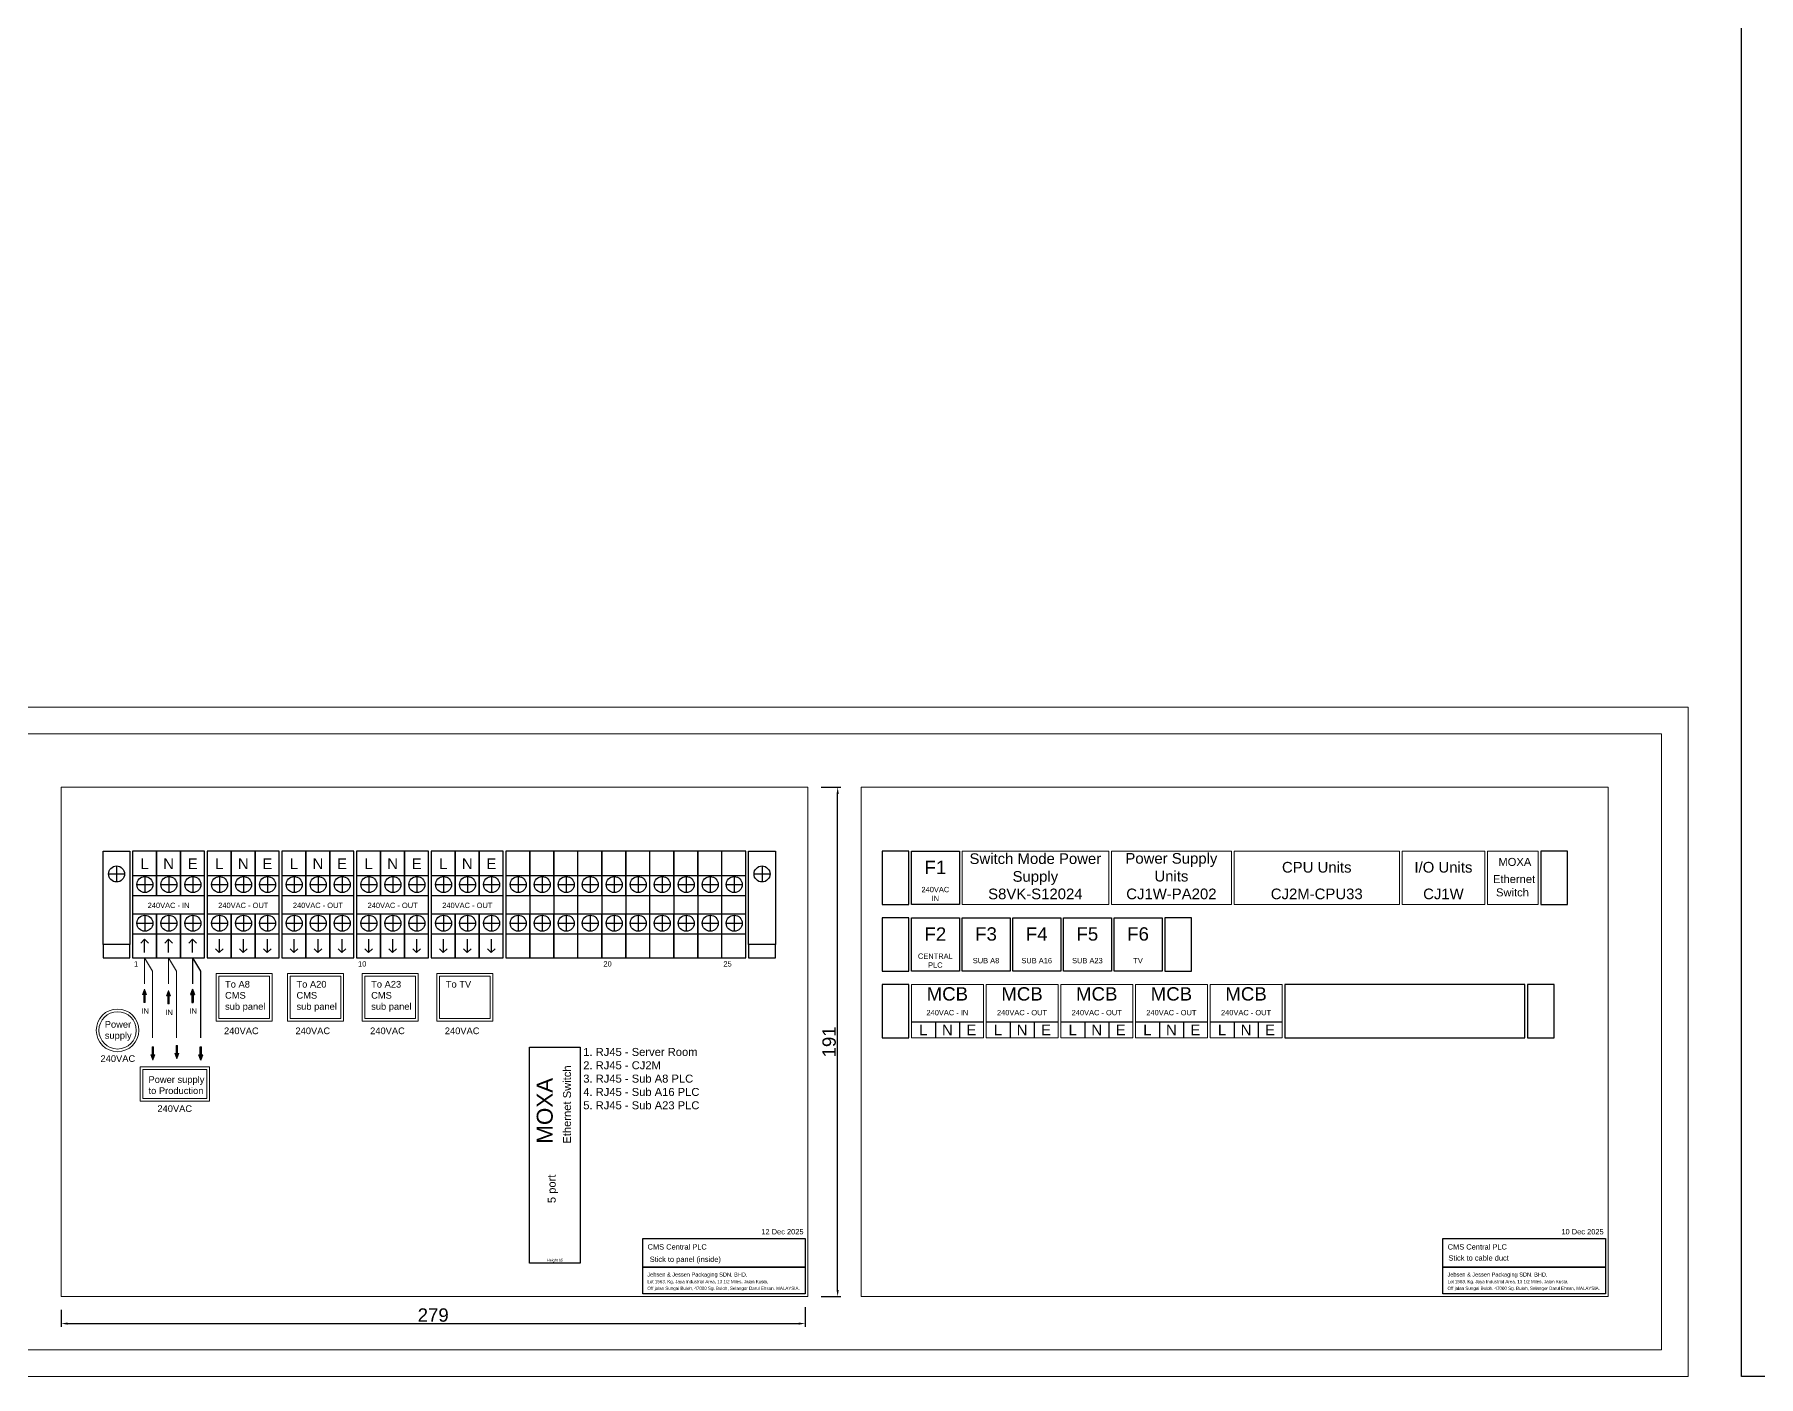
# Model space of a CAD drawing. Header units: millimetres. Extents: x -1052 to 3351, y 0 to 2015.
# Drawn here: x 1800 to 2446, y 0 to 503 of the extents above; entities that cross this region are included whole.
import ezdxf

# ---------------------------------------------------------------- set-up
doc = ezdxf.new("R2010")
doc.units = ezdxf.units.MM
doc.layers.add('ConnectionPoints', color=1, linetype='Continuous', lineweight=5)
doc.layers.add('Layer1', color=50, linetype='Continuous', lineweight=25)
for name, color, linetype in [('DESC', 150, 'Continuous'), ('DESCCHILD', 20, 'Continuous'), ('Layer4', 3, 'Continuous')]:
    doc.layers.add(name, color=color, linetype=linetype)
doc.styles.get("Standard").update_dxf_attribs({"font": 'arial.ttf'})
doc.dimstyles.new('ISO-25', dxfattribs={"dimtxt": 5, "dimasz": 2.5, "dimexe": 1.25, "dimexo": 5, "dimtad": 1, "dimtxsty": 'Standard', "dimcen": 2.5, "dimclrd": 5, "dimclre": 5, "dimclrt": 2, "dimadec": 0, "dimazin": 0, "dimtfac": 1, "dimtmove": 0, "dimatfit": 3, "dimfxl": 1, "dimlwe": -1, "dimarcsym": 0})

# ---------------------------------------------------------------- blocks, each defined once
blk = doc.blocks.new('*D822')
at = {"layer": 'Defpoints', "color": 0}
for p in [(1810.04, 30.04), (2089.04, 31.04), (2089.04, 19.9)]:
    blk.add_point(p, dxfattribs=at)
at = {"layer": 'Layer1', "color": 5, "linetype": 'Continuous'}
for p, q in [((2089.04, 26.04), (2089.04, 18.65)), ((1810.04, 25.04), (1810.04, 18.65))]:
    blk.add_line(p, q, dxfattribs=at)
at = {"layer": 'Layer1', "color": 5, "linetype": 'Continuous', "lineweight": -2}
blk.add_line((1812.54, 19.9), (2086.54, 19.9), dxfattribs=at)
at = {"layer": 'Layer1', "color": 5}
for points in [[(1812.54, 20.31), (1812.54, 19.48), (1810.04, 19.9)], [(2086.54, 19.48), (2086.54, 20.31), (2089.04, 19.9)]]:
    blk.add_solid(points, dxfattribs=at)
at = {"layer": 'Layer1', "color": 2, "insert": (1949.54, 23.07), "char_height": 5, "attachment_point": 5}
blk.add_mtext('279', dxfattribs=at)
blk = doc.blocks.new('*D823')
at = {"layer": 'Defpoints', "color": 0}
for p in [(2090.04, 221.04), (2101.19, 221.04), (2090.04, 30.04)]:
    blk.add_point(p, dxfattribs=at)
at = {"layer": 'Layer1', "color": 5, "linetype": 'Continuous'}
for p, q in [((2095.04, 221.04), (2102.44, 221.04)), ((2095.04, 30.04), (2102.44, 30.04))]:
    blk.add_line(p, q, dxfattribs=at)
at = {"layer": 'Layer1', "color": 5, "linetype": 'Continuous', "lineweight": -2}
blk.add_line((2101.19, 32.54), (2101.19, 218.54), dxfattribs=at)
at = {"layer": 'Layer1', "color": 5}
for points in [[(2101.61, 218.54), (2100.78, 218.54), (2101.19, 221.04)], [(2100.78, 32.54), (2101.61, 32.54), (2101.19, 30.04)]]:
    blk.add_solid(points, dxfattribs=at)
at = {"layer": 'Layer1', "color": 2, "insert": (2098.02, 125.54), "char_height": 5, "attachment_point": 5, "rotation": 90}
blk.add_mtext('191', dxfattribs=at)

msp = doc.modelspace()

# ---------------------------------------------------------------- hatches: boundary and pattern name
at = {"layer": 'ConnectionPoints'}
h = msp.add_hatch(color=256, dxfattribs=at)
h.dxf.hatch_style = 1
h.paths.add_polyline_path([(1841.5781, 140.2745), (1841.5781, 143.2745), (1842.0781, 143.2745), (1841.3281, 145.2745), (1840.5781, 143.2745), (1841.0781, 143.2745), (1841.0781, 140.2745), (1841.5781, 140.2745)], is_closed=False)
h = msp.add_hatch(color=256, dxfattribs=at)
h.dxf.hatch_style = 1
h.paths.add_polyline_path([(1850.5781, 139.7745), (1850.5781, 142.7745), (1851.0781, 142.7745), (1850.3281, 144.7745), (1849.5781, 142.7745), (1850.0781, 142.7745), (1850.0781, 139.7745), (1850.5781, 139.7745)], is_closed=False)
h = msp.add_hatch(color=256, dxfattribs=at)
h.dxf.hatch_style = 1
h.paths.add_polyline_path([(1844.7149, 123.6993), (1844.7149, 120.6993), (1845.2149, 120.6993), (1844.4649, 118.6993), (1843.7149, 120.6993), (1844.2149, 120.6993), (1844.2149, 123.6993), (1844.7149, 123.6993)], is_closed=False)
h = msp.add_hatch(color=256, dxfattribs=at)
h.dxf.hatch_style = 1
h.paths.add_polyline_path([(1853.7149, 124.1993), (1853.7149, 121.1993), (1854.2149, 121.1993), (1853.4649, 119.1993), (1852.7149, 121.1993), (1853.2149, 121.1993), (1853.2149, 124.1993), (1853.7149, 124.1993)], is_closed=False)
at = {"layer": 'Layer4'}
h = msp.add_hatch(color=256, dxfattribs=at)
h.dxf.hatch_style = 1
h.paths.add_polyline_path([(1859.5781, 140.2745), (1859.5781, 143.2745), (1860.0781, 143.2745), (1859.3281, 145.2745), (1858.5781, 143.2745), (1859.0781, 143.2745), (1859.0781, 140.2745), (1859.5781, 140.2745)], is_closed=False)
h = msp.add_hatch(color=256, dxfattribs=at)
h.dxf.hatch_style = 1
h.paths.add_polyline_path([(1862.7149, 123.6993), (1862.7149, 120.6993), (1863.2149, 120.6993), (1862.4649, 118.6993), (1861.7149, 120.6993), (1862.2149, 120.6993), (1862.2149, 123.6993), (1862.7149, 123.6993)], is_closed=False)

# ---------------------------------------------------------------- linework, layer by layer
for p, q in [((1827.8281, 188.5156), (1833.8281, 188.5156)), ((1830.8281, 191.5156), (1830.8281, 185.5156)), ((1841.4281, 187.5456), (1841.4281, 181.5456)), ((1850.4281, 187.5456), (1850.4281, 181.5456)), ((1859.4281, 187.5456), (1859.4281, 181.5456)), ((1869.4281, 187.5456), (1869.4281, 181.5456)), ((1878.4281, 187.5456), (1878.4281, 181.5456)), ((1887.4281, 187.5456), (1887.4281, 181.5456)), ((1897.4281, 187.5456), (1897.4281, 181.5456)), ((1906.4281, 187.5456), (1906.4281, 181.5456)), ((1915.4281, 187.5456), (1915.4281, 181.5456)), ((1925.4281, 187.5456), (1925.4281, 181.5456)), ((1934.4281, 187.5456), (1934.4281, 181.5456)), ((1943.4281, 187.5456), (1943.4281, 181.5456)), ((1953.4281, 187.5456), (1953.4281, 181.5456)), ((1962.4281, 187.5456), (1962.4281, 181.5456)), ((1971.4281, 187.5456), (1971.4281, 181.5456)), ((1981.4281, 187.5456), (1981.4281, 181.5456)), ((1990.4281, 187.5456), (1990.4281, 181.5456)), ((1999.4281, 187.5456), (1999.4281, 181.5456)), ((2008.4281, 187.5456), (2008.4281, 181.5456)), ((2017.4281, 187.5456), (2017.4281, 181.5456)), ((2026.4281, 187.5456), (2026.4281, 181.5456)), ((2035.4281, 187.5456), (2035.4281, 181.5456)), ((2044.4281, 187.5456), (2044.4281, 181.5456)), ((2053.4281, 187.5456), (2053.4281, 181.5456)), ((2062.4281, 187.5456), (2062.4281, 181.5456)), ((2069.8281, 188.5156), (2075.8281, 188.5156)), ((2072.8281, 191.5156), (2072.8281, 185.5156)), ((1841.4281, 173.0456), (1841.4281, 167.0456)), ((1850.4281, 173.0456), (1850.4281, 167.0456)), ((1859.4281, 173.0456), (1859.4281, 167.0456)), ((1869.4281, 173.0456), (1869.4281, 167.0456)), ((1878.4281, 173.0456), (1878.4281, 167.0456)), ((1887.4281, 173.0456), (1887.4281, 167.0456)), ((1897.4281, 173.0456), (1897.4281, 167.0456)), ((1906.4281, 173.0456), (1906.4281, 167.0456)), ((1915.4281, 173.0456), (1915.4281, 167.0456)), ((1925.4281, 173.0456), (1925.4281, 167.0456)), ((1934.4281, 173.0456), (1934.4281, 167.0456)), ((1943.4281, 173.0456), (1943.4281, 167.0456)), ((1953.4281, 173.0456), (1953.4281, 167.0456)), ((1962.4281, 173.0456), (1962.4281, 167.0456)), ((1971.4281, 173.0456), (1971.4281, 167.0456)), ((1981.4281, 173.0456), (1981.4281, 167.0456)), ((1990.4281, 173.0456), (1990.4281, 167.0456)), ((1999.4281, 173.0456), (1999.4281, 167.0456)), ((2008.4281, 173.0456), (2008.4281, 167.0456)), ((2017.4281, 173.0456), (2017.4281, 167.0456)), ((2026.4281, 173.0456), (2026.4281, 167.0456)), ((2035.4281, 173.0456), (2035.4281, 167.0456)), ((2044.4281, 173.0456), (2044.4281, 167.0456)), ((2053.4281, 173.0456), (2053.4281, 167.0456)), ((2062.4281, 173.0456), (2062.4281, 167.0456))]:
    msp.add_line(p, q)
at = {"color": 0}
for p, q in [((1836.8281, 188.0124), (1845.8281, 188.0124)), ((1845.8281, 188.0124), (1854.8281, 188.0124)), ((1854.8281, 188.0124), (1863.8281, 188.0124)), ((1864.8281, 188.0124), (1873.8281, 188.0124)), ((1873.8281, 188.0124), (1882.8281, 188.0124)), ((1882.8281, 188.0124), (1891.8281, 188.0124)), ((1892.8281, 188.0124), (1901.8281, 188.0124)), ((1901.8281, 188.0124), (1910.8281, 188.0124)), ((1910.8281, 188.0124), (1919.8281, 188.0124)), ((1920.8281, 188.0124), (1929.8281, 188.0124)), ((1929.8281, 188.0124), (1938.8281, 188.0124)), ((1938.8281, 188.0124), (1947.8281, 188.0124)), ((1948.8281, 188.0124), (1957.8281, 188.0124)), ((1957.8281, 188.0124), (1966.8281, 188.0124)), ((1966.8281, 188.0124), (1975.8281, 188.0124)), ((1976.8281, 188.0124), (1985.8281, 188.0124)), ((1985.8281, 188.0124), (1994.8281, 188.0124)), ((1994.8281, 188.0124), (2003.8281, 188.0124)), ((2003.8281, 188.0124), (2012.8281, 188.0124)), ((2012.8281, 188.0124), (2021.8281, 188.0124)), ((2021.8281, 188.0124), (2030.8281, 188.0124)), ((2030.8281, 188.0124), (2039.8281, 188.0124)), ((2039.8281, 188.0124), (2048.8281, 188.0124)), ((2048.8281, 188.0124), (2057.8281, 188.0124)), ((2057.8281, 188.0124), (2066.8281, 188.0124)), ((1838.4281, 184.5456), (1844.4281, 184.5456)), ((1847.4281, 184.5456), (1853.4281, 184.5456)), ((1856.4281, 184.5456), (1862.4281, 184.5456)), ((1866.4281, 184.5456), (1872.4281, 184.5456)), ((1875.4281, 184.5456), (1881.4281, 184.5456)), ((1884.4281, 184.5456), (1890.4281, 184.5456)), ((1894.4281, 184.5456), (1900.4281, 184.5456)), ((1903.4281, 184.5456), (1909.4281, 184.5456)), ((1912.4281, 184.5456), (1918.4281, 184.5456)), ((1922.4281, 184.5456), (1928.4281, 184.5456)), ((1931.4281, 184.5456), (1937.4281, 184.5456)), ((1940.4281, 184.5456), (1946.4281, 184.5456)), ((1950.4281, 184.5456), (1956.4281, 184.5456)), ((1959.4281, 184.5456), (1965.4281, 184.5456)), ((1968.4281, 184.5456), (1974.4281, 184.5456)), ((1978.4281, 184.5456), (1984.4281, 184.5456)), ((1987.4281, 184.5456), (1993.4281, 184.5456)), ((1996.4281, 184.5456), (2002.4281, 184.5456)), ((2005.4281, 184.5456), (2011.4281, 184.5456)), ((2014.4281, 184.5456), (2020.4281, 184.5456)), ((2023.4281, 184.5456), (2029.4281, 184.5456)), ((2032.4281, 184.5456), (2038.4281, 184.5456)), ((2041.4281, 184.5456), (2047.4281, 184.5456)), ((2050.4281, 184.5456), (2056.4281, 184.5456)), ((2059.4281, 184.5456), (2065.4281, 184.5456)), ((1836.8281, 180.5124), (1845.8281, 180.5124)), ((1845.8281, 180.5124), (1854.8281, 180.5124)), ((1854.8281, 180.5124), (1863.8281, 180.5124)), ((1864.8281, 180.5124), (1873.8281, 180.5124)), ((1873.8281, 180.5124), (1882.8281, 180.5124)), ((1882.8281, 180.5124), (1891.8281, 180.5124)), ((1892.8281, 180.5124), (1901.8281, 180.5124)), ((1901.8281, 180.5124), (1910.8281, 180.5124)), ((1910.8281, 180.5124), (1919.8281, 180.5124)), ((1920.8281, 180.5124), (1929.8281, 180.5124)), ((1929.8281, 180.5124), (1938.8281, 180.5124)), ((1938.8281, 180.5124), (1947.8281, 180.5124)), ((1948.8281, 180.5124), (1957.8281, 180.5124)), ((1957.8281, 180.5124), (1966.8281, 180.5124)), ((1966.8281, 180.5124), (1975.8281, 180.5124)), ((1976.8281, 180.5124), (1985.8281, 180.5124)), ((1985.8281, 180.5124), (1994.8281, 180.5124)), ((1994.8281, 180.5124), (2003.8281, 180.5124)), ((2003.8281, 180.5124), (2012.8281, 180.5124)), ((2012.8281, 180.5124), (2021.8281, 180.5124)), ((2021.8281, 180.5124), (2030.8281, 180.5124)), ((2030.8281, 180.5124), (2039.8281, 180.5124)), ((2039.8281, 180.5124), (2048.8281, 180.5124)), ((2048.8281, 180.5124), (2057.8281, 180.5124)), ((2057.8281, 180.5124), (2066.8281, 180.5124)), ((1836.8281, 173.5124), (1845.8281, 173.5124)), ((1838.4281, 170.0456), (1844.4281, 170.0456)), ((1845.8281, 173.5124), (1854.8281, 173.5124)), ((1847.4281, 170.0456), (1853.4281, 170.0456)), ((1854.8281, 173.5124), (1863.8281, 173.5124)), ((1856.4281, 170.0456), (1862.4281, 170.0456)), ((1864.8281, 173.5124), (1873.8281, 173.5124)), ((1866.4281, 170.0456), (1872.4281, 170.0456)), ((1873.8281, 173.5124), (1882.8281, 173.5124)), ((1875.4281, 170.0456), (1881.4281, 170.0456)), ((1882.8281, 173.5124), (1891.8281, 173.5124)), ((1884.4281, 170.0456), (1890.4281, 170.0456)), ((1892.8281, 173.5124), (1901.8281, 173.5124)), ((1894.4281, 170.0456), (1900.4281, 170.0456)), ((1901.8281, 173.5124), (1910.8281, 173.5124)), ((1903.4281, 170.0456), (1909.4281, 170.0456)), ((1910.8281, 173.5124), (1919.8281, 173.5124)), ((1912.4281, 170.0456), (1918.4281, 170.0456)), ((1920.8281, 173.5124), (1929.8281, 173.5124)), ((1922.4281, 170.0456), (1928.4281, 170.0456)), ((1929.8281, 173.5124), (1938.8281, 173.5124)), ((1931.4281, 170.0456), (1937.4281, 170.0456)), ((1938.8281, 173.5124), (1947.8281, 173.5124)), ((1940.4281, 170.0456), (1946.4281, 170.0456)), ((1948.8281, 173.5124), (1957.8281, 173.5124)), ((1950.4281, 170.0456), (1956.4281, 170.0456)), ((1957.8281, 173.5124), (1966.8281, 173.5124)), ((1959.4281, 170.0456), (1965.4281, 170.0456)), ((1966.8281, 173.5124), (1975.8281, 173.5124)), ((1968.4281, 170.0456), (1974.4281, 170.0456)), ((1976.8281, 173.5124), (1985.8281, 173.5124)), ((1978.4281, 170.0456), (1984.4281, 170.0456)), ((1985.8281, 173.5124), (1994.8281, 173.5124)), ((1987.4281, 170.0456), (1993.4281, 170.0456)), ((1994.8281, 173.5124), (2003.8281, 173.5124)), ((1996.4281, 170.0456), (2002.4281, 170.0456)), ((2003.8281, 173.5124), (2012.8281, 173.5124)), ((2005.4281, 170.0456), (2011.4281, 170.0456)), ((2012.8281, 173.5124), (2021.8281, 173.5124)), ((2014.4281, 170.0456), (2020.4281, 170.0456)), ((2021.8281, 173.5124), (2030.8281, 173.5124)), ((2023.4281, 170.0456), (2029.4281, 170.0456)), ((2030.8281, 173.5124), (2039.8281, 173.5124)), ((2032.4281, 170.0456), (2038.4281, 170.0456)), ((2039.8281, 173.5124), (2048.8281, 173.5124)), ((2041.4281, 170.0456), (2047.4281, 170.0456)), ((2048.8281, 173.5124), (2057.8281, 173.5124)), ((2050.4281, 170.0456), (2056.4281, 170.0456)), ((2057.8281, 173.5124), (2066.8281, 173.5124)), ((2059.4281, 170.0456), (2065.4281, 170.0456)), ((1836.8281, 166.0124), (1845.8281, 166.0124)), ((1845.8281, 166.0124), (1854.8281, 166.0124)), ((1854.8281, 166.0124), (1863.8281, 166.0124)), ((1864.8281, 166.0124), (1873.8281, 166.0124)), ((1873.8281, 166.0124), (1882.8281, 166.0124)), ((1882.8281, 166.0124), (1891.8281, 166.0124)), ((1892.8281, 166.0124), (1901.8281, 166.0124)), ((1901.8281, 166.0124), (1910.8281, 166.0124)), ((1910.8281, 166.0124), (1919.8281, 166.0124)), ((1920.8281, 166.0124), (1929.8281, 166.0124)), ((1929.8281, 166.0124), (1938.8281, 166.0124)), ((1938.8281, 166.0124), (1947.8281, 166.0124)), ((1948.8281, 166.0124), (1957.8281, 166.0124)), ((1957.8281, 166.0124), (1966.8281, 166.0124)), ((1966.8281, 166.0124), (1975.8281, 166.0124)), ((1976.8281, 166.0124), (1985.8281, 166.0124)), ((1985.8281, 166.0124), (1994.8281, 166.0124)), ((1994.8281, 166.0124), (2003.8281, 166.0124)), ((2003.8281, 166.0124), (2012.8281, 166.0124)), ((2012.8281, 166.0124), (2021.8281, 166.0124)), ((2021.8281, 166.0124), (2030.8281, 166.0124)), ((2030.8281, 166.0124), (2039.8281, 166.0124)), ((2039.8281, 166.0124), (2048.8281, 166.0124)), ((2048.8281, 166.0124), (2057.8281, 166.0124)), ((2057.8281, 166.0124), (2066.8281, 166.0124))]:
    msp.add_line(p, q, dxfattribs=at)
for points in [[(1825.8281, 197.0156), (1835.8281, 197.0156), (1835.8281, 162.0156), (1825.8281, 162.0156)], [(2067.8281, 197.0156), (2077.8281, 197.0156), (2077.8281, 162.0156), (2067.8281, 162.0156)], [(1825.8281, 157.0156), (1835.8281, 157.0156), (1835.8281, 162.0156), (1825.8281, 162.0156)], [(2067.8281, 157.0156), (2077.8281, 157.0156), (2077.8281, 162.0156), (2067.8281, 162.0156)]]:
    msp.add_lwpolyline(points, close=True)
for centre in [(1830.8281, 188.5156), (2072.8281, 188.5156)]:
    msp.add_circle(centre, 3)
for centre in [(1841.4281, 184.5456), (1850.4281, 184.5456), (1859.4281, 184.5456), (1869.4281, 184.5456), (1878.4281, 184.5456), (1887.4281, 184.5456), (1897.4281, 184.5456), (1906.4281, 184.5456), (1915.4281, 184.5456), (1925.4281, 184.5456), (1934.4281, 184.5456), (1943.4281, 184.5456), (1953.4281, 184.5456), (1962.4281, 184.5456), (1971.4281, 184.5456), (1981.4281, 184.5456), (1990.4281, 184.5456), (1999.4281, 184.5456), (2008.4281, 184.5456), (2017.4281, 184.5456), (2026.4281, 184.5456), (2035.4281, 184.5456), (2044.4281, 184.5456), (2053.4281, 184.5456), (2062.4281, 184.5456), (1841.4281, 170.0456), (1850.4281, 170.0456), (1859.4281, 170.0456), (1869.4281, 170.0456), (1878.4281, 170.0456), (1887.4281, 170.0456), (1897.4281, 170.0456), (1906.4281, 170.0456), (1915.4281, 170.0456), (1925.4281, 170.0456), (1934.4281, 170.0456), (1943.4281, 170.0456), (1953.4281, 170.0456), (1962.4281, 170.0456), (1971.4281, 170.0456), (1981.4281, 170.0456), (1990.4281, 170.0456), (1999.4281, 170.0456), (2008.4281, 170.0456), (2017.4281, 170.0456), (2026.4281, 170.0456), (2035.4281, 170.0456), (2044.4281, 170.0456), (2053.4281, 170.0456), (2062.4281, 170.0456)]:
    msp.add_circle(centre, 3, dxfattribs=at)
at = {"layer": 'ConnectionPoints'}
for p, q in [((1841.3281, 157.0156), (1841.3281, 147.2745)), ((1841.3281, 157.0156), (1844.3281, 152.0156)), ((1850.3281, 157.0156), (1850.3281, 147.2745)), ((1850.3281, 157.0156), (1853.3281, 152.0156)), ((1844.3281, 152.0156), (1844.3281, 127.0156)), ((1853.3281, 152.0156), (1853.3281, 127.0156)), ((1841.3281, 145.2745), (1840.5781, 143.2745)), ((1840.5781, 143.2745), (1841.0781, 143.2745)), ((1841.0781, 143.2745), (1841.0781, 140.2745)), ((1841.3281, 145.2745), (1842.0781, 143.2745)), ((1841.5781, 143.2745), (1841.5781, 140.2745)), ((1841.5781, 143.2745), (1842.0781, 143.2745)), ((1850.3281, 144.7745), (1849.5781, 142.7745)), ((1849.5781, 142.7745), (1850.0781, 142.7745)), ((1850.0781, 142.7745), (1850.0781, 139.7745)), ((1850.3281, 144.7745), (1851.0781, 142.7745)), ((1850.5781, 142.7745), (1850.5781, 139.7745)), ((1850.5781, 142.7745), (1851.0781, 142.7745)), ((1841.0781, 140.2745), (1841.5781, 140.2745)), ((1850.0781, 139.7745), (1850.5781, 139.7745)), ((1844.2149, 120.6993), (1844.2149, 123.6993)), ((1844.2149, 123.6993), (1844.7149, 123.6993)), ((1844.7149, 120.6993), (1844.7149, 123.6993)), ((1853.2149, 121.1993), (1853.2149, 124.1993)), ((1853.2149, 124.1993), (1853.7149, 124.1993)), ((1853.7149, 121.1993), (1853.7149, 124.1993)), ((1844.4649, 118.6993), (1843.7149, 120.6993)), ((1843.7149, 120.6993), (1844.2149, 120.6993)), ((1844.4649, 118.6993), (1845.2149, 120.6993)), ((1844.7149, 120.6993), (1845.2149, 120.6993)), ((1853.4649, 119.1993), (1852.7149, 121.1993)), ((1852.7149, 121.1993), (1853.2149, 121.1993)), ((1853.4649, 119.1993), (1854.2149, 121.1993)), ((1853.7149, 121.1993), (1854.2149, 121.1993))]:
    msp.add_line(p, q, dxfattribs=at)
for points in [[(0.0423, 251.0404), (2420.042, 251.0404), (2420.042, 0.0395), (0.0423, 0.0395)], [(10.0423, 241.0404), (2410.042, 241.0404), (2410.042, 10.0395), (10.0423, 10.0395)], [(1810.042, 221.037), (2090.042, 221.037), (2090.042, 30.037), (1810.042, 30.037)], [(2110.042, 221.037), (2390.042, 221.037), (2390.042, 30.037), (2110.042, 30.037)], [(2147.8281, 197.0175), (2202.8281, 197.0175), (2202.8281, 177.0175), (2147.8281, 177.0175)], [(2203.8281, 197.0175), (2248.8281, 197.0175), (2248.8281, 177.0175), (2203.8281, 177.0175)], [(2249.828, 197.0175), (2311.828, 197.0175), (2311.828, 177.0175), (2249.828, 177.0175)], [(2312.828, 197.0175), (2343.829, 197.0175), (2343.829, 177.0175), (2312.828, 177.0175)], [(2344.829, 197.0175), (2363.8294, 197.0175), (2363.8294, 177.0175), (2344.829, 177.0175)], [(1868.1688, 151.1982), (1889.1241, 151.1982), (1889.1241, 133.2973), (1868.1688, 133.2973)], [(1869.1688, 150.1982), (1888.1241, 150.1982), (1888.1241, 134.2973), (1869.1688, 134.2973)], [(1894.956, 151.1982), (1915.9113, 151.1982), (1915.9113, 133.2973), (1894.956, 133.2973)], [(1895.956, 150.1982), (1914.9113, 150.1982), (1914.9113, 134.2973), (1895.956, 134.2973)], [(1922.956, 151.1982), (1943.9113, 151.1982), (1943.9113, 133.2973), (1922.956, 133.2973)], [(1923.956, 150.1982), (1942.9113, 150.1982), (1942.9113, 134.2973), (1923.956, 134.2973)], [(1950.956, 151.1982), (1971.9113, 151.1982), (1971.9113, 133.2973), (1950.956, 133.2973)], [(1951.956, 150.1982), (1970.9113, 150.1982), (1970.9113, 134.2973), (1951.956, 134.2973)], [(2128.8281, 127.0156), (2155.8281, 127.0156), (2155.8281, 147.0156), (2128.8281, 147.0156)], [(2156.8281, 127.0156), (2183.8281, 127.0156), (2183.8281, 147.0156), (2156.8281, 147.0156)], [(2184.8281, 127.0156), (2211.8281, 127.0156), (2211.8281, 147.0156), (2184.8281, 147.0156)], [(2212.8281, 127.0156), (2239.8281, 127.0156), (2239.8281, 147.0156), (2212.8281, 147.0156)], [(2240.8281, 127.0156), (2267.8281, 127.0156), (2267.8281, 147.0156), (2240.8281, 147.0156)], [(1839.6706, 116.1969), (1865.6259, 116.1969), (1865.6259, 103.2959), (1839.6706, 103.2959)], [(1840.6706, 115.1969), (1864.6259, 115.1969), (1864.6259, 104.2959), (1840.6706, 104.2959)]]:
    msp.add_lwpolyline(points, close=True, dxfattribs=at)
for radius in [8, 7]:
    msp.add_circle((1831.1968, 129.8786), radius, dxfattribs=at)
at = {"layer": 'DESC', "color": 1}
for points in [[(2128.8281, 197.0175), (2146.8281, 197.0175), (2146.8281, 177.0175), (2128.8281, 177.0175)], [(2128.8281, 172.0156), (2146.8281, 172.0156), (2146.8281, 152.0156), (2128.8281, 152.0156)], [(2147.8281, 172.0156), (2165.8281, 172.0156), (2165.8281, 152.0156), (2147.8281, 152.0156)], [(2166.8281, 172.0156), (2184.8281, 172.0156), (2184.8281, 152.0156), (2166.8281, 152.0156)], [(2185.8281, 172.0156), (2203.8281, 172.0156), (2203.8281, 152.0156), (2185.8281, 152.0156)], [(2204.8281, 172.0156), (2222.8281, 172.0156), (2222.8281, 152.0156), (2204.8281, 152.0156)]]:
    msp.add_lwpolyline(points, close=True, dxfattribs=at)
at = {"layer": 'DESCCHILD'}
msp.add_lwpolyline([(2440.042, 624.074), (2829.1701, 624.074), (2829.1701, 0.0395), (2440.042, 0.0395)], close=True, dxfattribs=at)
at = {"layer": 'Layer1', "color": 0}
for p, q in [((1845.8281, 197.0156), (1836.8281, 197.0156)), ((1836.8281, 197.0156), (1836.8281, 188.0124)), ((1845.8281, 188.0124), (1845.8281, 197.0156)), ((1854.8281, 197.0156), (1845.8281, 197.0156)), ((1845.8281, 197.0156), (1845.8281, 188.0124)), ((1854.8281, 188.0124), (1854.8281, 197.0156)), ((1863.8281, 197.0156), (1854.8281, 197.0156)), ((1854.8281, 197.0156), (1854.8281, 188.0124)), ((1863.8281, 188.0124), (1863.8281, 197.0156)), ((1873.8281, 197.0156), (1864.8281, 197.0156)), ((1864.8281, 197.0156), (1864.8281, 188.0124)), ((1873.8281, 188.0124), (1873.8281, 197.0156)), ((1882.8281, 197.0156), (1873.8281, 197.0156)), ((1873.8281, 197.0156), (1873.8281, 188.0124)), ((1882.8281, 188.0124), (1882.8281, 197.0156)), ((1891.8281, 197.0156), (1882.8281, 197.0156)), ((1882.8281, 197.0156), (1882.8281, 188.0124)), ((1891.8281, 188.0124), (1891.8281, 197.0156)), ((1901.8281, 197.0156), (1892.8281, 197.0156)), ((1892.8281, 197.0156), (1892.8281, 188.0124)), ((1901.8281, 188.0124), (1901.8281, 197.0156)), ((1910.8281, 197.0156), (1901.8281, 197.0156)), ((1901.8281, 197.0156), (1901.8281, 188.0124)), ((1910.8281, 188.0124), (1910.8281, 197.0156)), ((1919.8281, 197.0156), (1910.8281, 197.0156)), ((1910.8281, 197.0156), (1910.8281, 188.0124)), ((1919.8281, 188.0124), (1919.8281, 197.0156)), ((1929.8281, 197.0156), (1920.8281, 197.0156)), ((1920.8281, 197.0156), (1920.8281, 188.0124)), ((1929.8281, 188.0124), (1929.8281, 197.0156)), ((1938.8281, 197.0156), (1929.8281, 197.0156)), ((1929.8281, 197.0156), (1929.8281, 188.0124)), ((1938.8281, 188.0124), (1938.8281, 197.0156)), ((1947.8281, 197.0156), (1938.8281, 197.0156)), ((1938.8281, 197.0156), (1938.8281, 188.0124)), ((1947.8281, 188.0124), (1947.8281, 197.0156)), ((1957.8281, 197.0156), (1948.8281, 197.0156)), ((1948.8281, 197.0156), (1948.8281, 188.0124)), ((1957.8281, 188.0124), (1957.8281, 197.0156)), ((1966.8281, 197.0156), (1957.8281, 197.0156)), ((1957.8281, 197.0156), (1957.8281, 188.0124)), ((1966.8281, 188.0124), (1966.8281, 197.0156)), ((1975.8281, 197.0156), (1966.8281, 197.0156)), ((1966.8281, 197.0156), (1966.8281, 188.0124)), ((1975.8281, 188.0124), (1975.8281, 197.0156)), ((1985.8281, 197.0156), (1976.8281, 197.0156)), ((1976.8281, 197.0156), (1976.8281, 188.0124)), ((1985.8281, 188.0124), (1985.8281, 197.0156)), ((1994.8281, 197.0156), (1985.8281, 197.0156)), ((1985.8281, 197.0156), (1985.8281, 188.0124)), ((1994.8281, 188.0124), (1994.8281, 197.0156)), ((2003.8281, 197.0156), (1994.8281, 197.0156)), ((1994.8281, 197.0156), (1994.8281, 188.0124)), ((2003.8281, 188.0124), (2003.8281, 197.0156)), ((2012.8281, 197.0156), (2003.8281, 197.0156)), ((2012.8281, 188.0124), (2012.8281, 197.0156)), ((2021.8281, 197.0156), (2012.8281, 197.0156)), ((2012.8281, 197.0156), (2012.8281, 188.0124)), ((2021.8281, 188.0124), (2021.8281, 197.0156)), ((2030.8281, 197.0156), (2021.8281, 197.0156)), ((2021.8281, 197.0156), (2021.8281, 188.0124)), ((2030.8281, 188.0124), (2030.8281, 197.0156)), ((2039.8281, 197.0156), (2030.8281, 197.0156)), ((2039.8281, 188.0124), (2039.8281, 197.0156)), ((2048.8281, 197.0156), (2039.8281, 197.0156)), ((2039.8281, 197.0156), (2039.8281, 188.0124)), ((2048.8281, 188.0124), (2048.8281, 197.0156)), ((2057.8281, 197.0156), (2048.8281, 197.0156)), ((2048.8281, 197.0156), (2048.8281, 188.0124)), ((2057.8281, 188.0124), (2057.8281, 197.0156)), ((2066.8281, 197.0156), (2057.8281, 197.0156)), ((2066.8281, 188.0124), (2066.8281, 197.0156)), ((1836.8281, 188.0124), (1836.8281, 180.5124)), ((1845.8281, 180.5124), (1845.8281, 188.0124)), ((1845.8281, 188.0124), (1845.8281, 180.5124)), ((1854.8281, 180.5124), (1854.8281, 188.0124)), ((1854.8281, 188.0124), (1854.8281, 180.5124)), ((1863.8281, 180.5124), (1863.8281, 188.0124)), ((1864.8281, 188.0124), (1864.8281, 180.5124)), ((1873.8281, 180.5124), (1873.8281, 188.0124)), ((1873.8281, 188.0124), (1873.8281, 180.5124)), ((1882.8281, 180.5124), (1882.8281, 188.0124)), ((1882.8281, 188.0124), (1882.8281, 180.5124)), ((1891.8281, 180.5124), (1891.8281, 188.0124)), ((1892.8281, 188.0124), (1892.8281, 180.5124)), ((1901.8281, 180.5124), (1901.8281, 188.0124)), ((1901.8281, 188.0124), (1901.8281, 180.5124)), ((1910.8281, 180.5124), (1910.8281, 188.0124)), ((1910.8281, 188.0124), (1910.8281, 180.5124)), ((1919.8281, 180.5124), (1919.8281, 188.0124)), ((1920.8281, 188.0124), (1920.8281, 180.5124)), ((1929.8281, 180.5124), (1929.8281, 188.0124)), ((1929.8281, 188.0124), (1929.8281, 180.5124)), ((1938.8281, 180.5124), (1938.8281, 188.0124)), ((1938.8281, 188.0124), (1938.8281, 180.5124)), ((1947.8281, 180.5124), (1947.8281, 188.0124)), ((1948.8281, 188.0124), (1948.8281, 180.5124)), ((1957.8281, 180.5124), (1957.8281, 188.0124)), ((1957.8281, 188.0124), (1957.8281, 180.5124)), ((1966.8281, 180.5124), (1966.8281, 188.0124)), ((1966.8281, 188.0124), (1966.8281, 180.5124)), ((1975.8281, 180.5124), (1975.8281, 188.0124)), ((1976.8281, 188.0124), (1976.8281, 180.5124)), ((1985.8281, 180.5124), (1985.8281, 188.0124)), ((1985.8281, 188.0124), (1985.8281, 180.5124)), ((1994.8281, 180.5124), (1994.8281, 188.0124)), ((1994.8281, 188.0124), (1994.8281, 180.5124)), ((2003.8281, 180.5124), (2003.8281, 188.0124)), ((2012.8281, 180.5124), (2012.8281, 188.0124)), ((2012.8281, 188.0124), (2012.8281, 180.5124)), ((2021.8281, 180.5124), (2021.8281, 188.0124)), ((2021.8281, 188.0124), (2021.8281, 180.5124)), ((2030.8281, 180.5124), (2030.8281, 188.0124)), ((2039.8281, 180.5124), (2039.8281, 188.0124)), ((2039.8281, 188.0124), (2039.8281, 180.5124)), ((2048.8281, 180.5124), (2048.8281, 188.0124)), ((2048.8281, 188.0124), (2048.8281, 180.5124)), ((2057.8281, 180.5124), (2057.8281, 188.0124)), ((2066.8281, 180.5124), (2066.8281, 188.0124)), ((1836.8281, 180.5124), (1836.8281, 173.5124)), ((1863.8281, 173.5124), (1863.8281, 180.5124)), ((1864.8281, 180.5124), (1864.8281, 173.5124)), ((1891.8281, 173.5124), (1891.8281, 180.5124)), ((1892.8281, 180.5124), (1892.8281, 173.5124)), ((1919.8281, 173.5124), (1919.8281, 180.5124)), ((1920.8281, 180.5124), (1920.8281, 173.5124)), ((1947.8281, 173.5124), (1947.8281, 180.5124)), ((1948.8281, 180.5124), (1948.8281, 173.5124)), ((1975.8281, 173.5124), (1975.8281, 180.5124)), ((1976.8281, 180.5124), (1976.8281, 173.5124)), ((2003.8281, 173.5124), (2003.8281, 180.5124)), ((2030.8281, 173.5124), (2030.8281, 180.5124)), ((2057.8281, 173.5124), (2057.8281, 180.5124)), ((2066.8281, 173.5124), (2066.8281, 180.5124)), ((1836.8281, 173.5124), (1836.8281, 166.0124)), ((1845.8281, 166.0124), (1845.8281, 173.5124)), ((1845.8281, 173.5124), (1845.8281, 166.0124)), ((1854.8281, 166.0124), (1854.8281, 173.5124)), ((1854.8281, 173.5124), (1854.8281, 166.0124)), ((1863.8281, 166.0124), (1863.8281, 173.5124)), ((1864.8281, 173.5124), (1864.8281, 166.0124)), ((1873.8281, 166.0124), (1873.8281, 173.5124)), ((1873.8281, 173.5124), (1873.8281, 166.0124)), ((1882.8281, 166.0124), (1882.8281, 173.5124)), ((1882.8281, 173.5124), (1882.8281, 166.0124)), ((1891.8281, 166.0124), (1891.8281, 173.5124)), ((1892.8281, 173.5124), (1892.8281, 166.0124)), ((1901.8281, 166.0124), (1901.8281, 173.5124)), ((1901.8281, 173.5124), (1901.8281, 166.0124)), ((1910.8281, 166.0124), (1910.8281, 173.5124)), ((1910.8281, 173.5124), (1910.8281, 166.0124)), ((1919.8281, 166.0124), (1919.8281, 173.5124)), ((1920.8281, 173.5124), (1920.8281, 166.0124)), ((1929.8281, 166.0124), (1929.8281, 173.5124)), ((1929.8281, 173.5124), (1929.8281, 166.0124)), ((1938.8281, 166.0124), (1938.8281, 173.5124)), ((1938.8281, 173.5124), (1938.8281, 166.0124)), ((1947.8281, 166.0124), (1947.8281, 173.5124)), ((1948.8281, 173.5124), (1948.8281, 166.0124)), ((1957.8281, 166.0124), (1957.8281, 173.5124)), ((1957.8281, 173.5124), (1957.8281, 166.0124)), ((1966.8281, 166.0124), (1966.8281, 173.5124)), ((1966.8281, 173.5124), (1966.8281, 166.0124)), ((1975.8281, 166.0124), (1975.8281, 173.5124)), ((1976.8281, 173.5124), (1976.8281, 166.0124)), ((1985.8281, 166.0124), (1985.8281, 173.5124)), ((1985.8281, 173.5124), (1985.8281, 166.0124)), ((1994.8281, 166.0124), (1994.8281, 173.5124)), ((1994.8281, 173.5124), (1994.8281, 166.0124)), ((2003.8281, 166.0124), (2003.8281, 173.5124)), ((2012.8281, 166.0124), (2012.8281, 173.5124)), ((2012.8281, 173.5124), (2012.8281, 166.0124)), ((2021.8281, 166.0124), (2021.8281, 173.5124)), ((2021.8281, 173.5124), (2021.8281, 166.0124)), ((2030.8281, 166.0124), (2030.8281, 173.5124)), ((2039.8281, 166.0124), (2039.8281, 173.5124)), ((2039.8281, 173.5124), (2039.8281, 166.0124)), ((2048.8281, 166.0124), (2048.8281, 173.5124)), ((2048.8281, 173.5124), (2048.8281, 166.0124)), ((2057.8281, 166.0124), (2057.8281, 173.5124)), ((2066.8281, 166.0124), (2066.8281, 173.5124)), ((1836.8281, 166.0124), (1836.8281, 157.0156)), ((1845.8281, 157.0156), (1845.8281, 166.0124)), ((1845.8281, 166.0124), (1845.8281, 157.0156)), ((1854.8281, 157.0156), (1854.8281, 166.0124)), ((1854.8281, 166.0124), (1854.8281, 157.0156)), ((1863.8281, 157.0156), (1863.8281, 166.0124)), ((1864.8281, 166.0124), (1864.8281, 157.0156)), ((1873.8281, 157.0156), (1873.8281, 166.0124)), ((1873.8281, 166.0124), (1873.8281, 157.0156)), ((1882.8281, 157.0156), (1882.8281, 166.0124)), ((1882.8281, 166.0124), (1882.8281, 157.0156)), ((1891.8281, 157.0156), (1891.8281, 166.0124)), ((1892.8281, 166.0124), (1892.8281, 157.0156)), ((1901.8281, 157.0156), (1901.8281, 166.0124)), ((1901.8281, 166.0124), (1901.8281, 157.0156)), ((1910.8281, 157.0156), (1910.8281, 166.0124)), ((1910.8281, 166.0124), (1910.8281, 157.0156)), ((1919.8281, 157.0156), (1919.8281, 166.0124)), ((1920.8281, 166.0124), (1920.8281, 157.0156)), ((1929.8281, 157.0156), (1929.8281, 166.0124)), ((1929.8281, 166.0124), (1929.8281, 157.0156)), ((1938.8281, 157.0156), (1938.8281, 166.0124)), ((1938.8281, 166.0124), (1938.8281, 157.0156)), ((1947.8281, 157.0156), (1947.8281, 166.0124)), ((1948.8281, 166.0124), (1948.8281, 157.0156)), ((1957.8281, 157.0156), (1957.8281, 166.0124)), ((1957.8281, 166.0124), (1957.8281, 157.0156)), ((1966.8281, 157.0156), (1966.8281, 166.0124)), ((1966.8281, 166.0124), (1966.8281, 157.0156)), ((1975.8281, 157.0156), (1975.8281, 166.0124)), ((1976.8281, 166.0124), (1976.8281, 157.0156)), ((1985.8281, 157.0156), (1985.8281, 166.0124)), ((1985.8281, 166.0124), (1985.8281, 157.0156)), ((1994.8281, 157.0156), (1994.8281, 166.0124)), ((1994.8281, 166.0124), (1994.8281, 157.0156)), ((2003.8281, 157.0156), (2003.8281, 166.0124)), ((2012.8281, 157.0156), (2012.8281, 166.0124)), ((2012.8281, 166.0124), (2012.8281, 157.0156)), ((2021.8281, 157.0156), (2021.8281, 166.0124)), ((2021.8281, 166.0124), (2021.8281, 157.0156)), ((2030.8281, 157.0156), (2030.8281, 166.0124)), ((2039.8281, 157.0156), (2039.8281, 166.0124)), ((2039.8281, 166.0124), (2039.8281, 157.0156)), ((2048.8281, 157.0156), (2048.8281, 166.0124)), ((2048.8281, 166.0124), (2048.8281, 157.0156)), ((2057.8281, 157.0156), (2057.8281, 166.0124)), ((2066.8281, 157.0156), (2066.8281, 166.0124)), ((1836.8281, 157.0156), (1845.8281, 157.0156)), ((1845.8281, 157.0156), (1854.8281, 157.0156)), ((1854.8281, 157.0156), (1863.8281, 157.0156)), ((1864.8281, 157.0156), (1873.8281, 157.0156)), ((1873.8281, 157.0156), (1882.8281, 157.0156)), ((1882.8281, 157.0156), (1891.8281, 157.0156)), ((1892.8281, 157.0156), (1901.8281, 157.0156)), ((1901.8281, 157.0156), (1910.8281, 157.0156)), ((1910.8281, 157.0156), (1919.8281, 157.0156)), ((1920.8281, 157.0156), (1929.8281, 157.0156)), ((1929.8281, 157.0156), (1938.8281, 157.0156)), ((1938.8281, 157.0156), (1947.8281, 157.0156)), ((1948.8281, 157.0156), (1957.8281, 157.0156)), ((1957.8281, 157.0156), (1966.8281, 157.0156)), ((1966.8281, 157.0156), (1975.8281, 157.0156)), ((1976.8281, 157.0156), (1985.8281, 157.0156)), ((1985.8281, 157.0156), (1994.8281, 157.0156)), ((1994.8281, 157.0156), (2003.8281, 157.0156)), ((2003.8281, 157.0156), (2012.8281, 157.0156)), ((2012.8281, 157.0156), (2021.8281, 157.0156)), ((2021.8281, 157.0156), (2030.8281, 157.0156)), ((2030.8281, 157.0156), (2039.8281, 157.0156)), ((2039.8281, 157.0156), (2048.8281, 157.0156)), ((2048.8281, 157.0156), (2057.8281, 157.0156)), ((2057.8281, 157.0156), (2066.8281, 157.0156))]:
    msp.add_line(p, q, dxfattribs=at)
at = {"layer": 'Layer1', "color": 7}
for p, q in [((1985.8281, 180.5124), (1985.8281, 173.5124)), ((1994.8281, 180.5124), (1994.8281, 173.5124)), ((2012.8281, 180.5124), (2012.8281, 173.5124)), ((2021.8281, 180.5124), (2021.8281, 173.5124)), ((2039.8281, 180.5124), (2039.8281, 173.5124)), ((2048.8281, 180.5124), (2048.8281, 173.5124))]:
    msp.add_line(p, q, dxfattribs=at)
at = {"layer": 'Layer1', "color": 1}
for p, q in [((1841.3281, 164.0124), (1839.914, 162.5981)), ((1841.3281, 159.0124), (1841.3281, 164.0124)), ((1841.3281, 164.0124), (1842.7434, 162.5993)), ((1850.3281, 164.0124), (1848.914, 162.5981)), ((1850.3281, 159.0124), (1850.3281, 164.0124)), ((1850.3281, 164.0124), (1851.7434, 162.5993)), ((1869.3281, 164.0124), (1869.3281, 159.0124)), ((1878.3281, 164.0124), (1878.3281, 159.0124)), ((1897.3281, 164.0124), (1897.3281, 159.0124)), ((1906.3281, 164.0124), (1906.3281, 159.0124)), ((1925.3281, 164.0124), (1925.3281, 159.0124)), ((1934.3281, 164.0124), (1934.3281, 159.0124)), ((1953.3281, 164.0124), (1953.3281, 159.0124)), ((1962.3281, 164.0124), (1962.3281, 159.0124)), ((1869.3281, 159.0124), (1867.9128, 160.4256)), ((1869.3281, 159.0124), (1870.7421, 160.4268)), ((1878.3281, 159.0124), (1876.9128, 160.4256)), ((1878.3281, 159.0124), (1879.7421, 160.4268)), ((1897.3281, 159.0124), (1895.9128, 160.4256)), ((1897.3281, 159.0124), (1898.7421, 160.4268)), ((1906.3281, 159.0124), (1904.9128, 160.4256)), ((1906.3281, 159.0124), (1907.7421, 160.4268)), ((1925.3281, 159.0124), (1923.9128, 160.4256)), ((1925.3281, 159.0124), (1926.7421, 160.4268)), ((1934.3281, 159.0124), (1932.9128, 160.4256)), ((1934.3281, 159.0124), (1935.7421, 160.4268)), ((1953.3281, 159.0124), (1951.9128, 160.4256)), ((1953.3281, 159.0124), (1954.7421, 160.4268)), ((1962.3281, 159.0124), (1960.9128, 160.4256)), ((1962.3281, 159.0124), (1963.7421, 160.4268)), ((2128.8281, 133.0156), (2155.8281, 133.0156)), ((2137.8281, 133.0156), (2137.8281, 127.0156)), ((2146.8281, 133.0156), (2146.8281, 127.0156)), ((2156.8281, 133.0156), (2183.8281, 133.0156)), ((2165.8281, 133.0156), (2165.8281, 127.0156)), ((2174.8281, 133.0156), (2174.8281, 127.0156)), ((2184.8281, 133.0156), (2211.8281, 133.0156)), ((2193.8281, 133.0156), (2193.8281, 127.0156)), ((2202.8281, 133.0156), (2202.8281, 127.0156)), ((2212.8281, 133.0156), (2239.8281, 133.0156)), ((2221.8281, 133.0156), (2221.8281, 127.0156)), ((2230.8281, 133.0156), (2230.8281, 127.0156)), ((2240.8281, 133.0156), (2267.8281, 133.0156)), ((2249.8281, 133.0156), (2249.8281, 127.0156)), ((2258.8281, 133.0156), (2258.8281, 127.0156))]:
    msp.add_line(p, q, dxfattribs=at)
at = {"layer": 'Layer1', "color": 3}
for p, q in [((1859.3281, 164.0124), (1857.914, 162.5981)), ((1859.3281, 159.0124), (1859.3281, 164.0124)), ((1859.3281, 164.0124), (1860.7434, 162.5993)), ((1887.3281, 164.0124), (1887.3281, 159.0124)), ((1915.3281, 164.0124), (1915.3281, 159.0124)), ((1943.3281, 164.0124), (1943.3281, 159.0124)), ((1971.3281, 164.0124), (1971.3281, 159.0124)), ((1887.3281, 159.0124), (1885.9128, 160.4256)), ((1887.3281, 159.0124), (1888.7421, 160.4268)), ((1915.3281, 159.0124), (1913.9128, 160.4256)), ((1915.3281, 159.0124), (1916.7421, 160.4268)), ((1943.3281, 159.0124), (1941.9128, 160.4256)), ((1943.3281, 159.0124), (1944.7421, 160.4268)), ((1971.3281, 159.0124), (1969.9128, 160.4256)), ((1971.3281, 159.0124), (1972.7421, 160.4268))]:
    msp.add_line(p, q, dxfattribs=at)
at = {"layer": 'Layer1'}
for points in [[(2127.8281, 197.0156), (2117.8281, 197.0156), (2117.8281, 177.0156), (2127.8281, 177.0156)], [(2374.8294, 197.0175), (2364.8294, 197.0175), (2364.8294, 177.0175), (2374.8294, 177.0175)], [(2127.8281, 172.0156), (2117.8281, 172.0156), (2117.8281, 152.0156), (2127.8281, 152.0156)], [(2233.8281, 172.0156), (2223.8281, 172.0156), (2223.8281, 152.0156), (2233.8281, 152.0156)], [(2127.8281, 147.0156), (2117.8281, 147.0156), (2117.8281, 127.0156), (2127.8281, 127.0156)], [(2358.8281, 147.0156), (2268.8281, 147.0156), (2268.8281, 127.0156), (2358.8281, 127.0156)], [(2369.8281, 147.0156), (2359.8281, 147.0156), (2359.8281, 127.0156), (2369.8281, 127.0156)], [(1985.701, 123.5344), (2004.701, 123.5344), (2004.701, 42.5344), (1985.701, 42.5344)], [(2089.042, 41.037), (2028.1198, 41.037), (2028.1198, 51.7979), (2089.042, 51.7979)], [(2389.042, 41.037), (2328.1198, 41.037), (2328.1198, 51.7979), (2389.042, 51.7979)], [(2028.1198, 41.037), (2089.042, 41.037), (2089.042, 31.037), (2028.1198, 31.037)], [(2328.1198, 41.037), (2389.042, 41.037), (2389.042, 31.037), (2328.1198, 31.037)]]:
    msp.add_lwpolyline(points, close=True, dxfattribs=at)
at = {"layer": 'Layer4'}
for p, q in [((1859.3281, 157.0156), (1859.3281, 147.2745)), ((1859.3281, 157.0156), (1862.3281, 152.0156)), ((1862.3281, 152.0156), (1862.3281, 127.0156)), ((1859.3281, 145.2745), (1858.5781, 143.2745)), ((1858.5781, 143.2745), (1859.0781, 143.2745)), ((1859.0781, 143.2745), (1859.0781, 140.2745)), ((1859.3281, 145.2745), (1860.0781, 143.2745)), ((1859.5781, 143.2745), (1859.5781, 140.2745)), ((1859.5781, 143.2745), (1860.0781, 143.2745)), ((1859.0781, 140.2745), (1859.5781, 140.2745)), ((1862.2149, 120.6993), (1862.2149, 123.6993)), ((1862.2149, 123.6993), (1862.7149, 123.6993)), ((1862.7149, 120.6993), (1862.7149, 123.6993)), ((1862.4649, 118.6993), (1861.7149, 120.6993)), ((1861.7149, 120.6993), (1862.2149, 120.6993)), ((1862.4649, 118.6993), (1863.2149, 120.6993)), ((1862.7149, 120.6993), (1863.2149, 120.6993))]:
    msp.add_line(p, q, dxfattribs=at)

# ---------------------------------------------------------------- texts
at = {"layer": 'ConnectionPoints'}
for p in [(1840.1212, 136.1847), (1849.1212, 135.6847)]:
    msp.add_text('IN', height=2, dxfattribs=at).set_placement(p)
at = {"layer": 'ConnectionPoints', "char_height": 2.5, "attachment_point": 1}
for s, insert, width in [('To A8\\PCMS\\Psub panel', (1871.4949, 148.4192), 18.398388), ('To A20\\PCMS\\Psub panel', (1898.2821, 148.4192), 18.398388), ('To A23\\PCMS\\Psub panel', (1926.2821, 148.4192), 18.398388), ('To TV', (1954.2821, 148.4192), 18.398388), ('Power \\Psupply', (1826.3926, 133.3787), 18.398388), ('240VAC', (1871.1084, 130.9419), 18.398388), ('240VAC', (1897.8956, 130.9419), 18.398388), ('240VAC', (1925.8956, 130.9419), 18.398388), ('240VAC', (1953.8956, 130.9419), 18.398388), ('240VAC', (1824.8004, 120.5313), 18.398388), ('Power supply\\Pto Production', (1842.7993, 112.667), 26.904707), ('240VAC', (1846.13, 101.7794), 18.398388)]:
    msp.add_mtext(s, dxfattribs=dict(at, insert=insert, width=width))
at = {"layer": 'Layer1', "linetype": 'ByBlock', "lineweight": -3}
for s, p in [('1', (1837.3611, 153.8135)), ('10', (1921.3611, 153.8135)), ('20', (2013.3611, 153.8135)), ('25', (2058.3611, 153.8135))]:
    msp.add_text(s, height=2, dxfattribs=at).set_placement(p)
at = {"layer": 'Layer1'}
msp.add_text('5 port', height=3, rotation=90, dxfattribs=at).set_placement((1995.465, 65.0679))
at = {"layer": 'Layer1', "lineweight": -3}
for s, height, p in [('Jebsen & Jessen Packaging SDN. BHD.', 1.5, (2029.8586, 37.537)), ('Jebsen & Jessen Packaging SDN. BHD.', 1.5, (2329.8586, 37.537)), ('Off jalan Sungai Buloh, 47000 Sg. Buloh, Selangor Darul Ehsan, MALAYSIA.', 1.2, (2029.8586, 32.537)), ('Lot 1563, Kg. Jaya Industrial Area, 13 1/2 Miles, Jalan Kusta,', 1.2, (2029.8586, 35.037)), ('Off jalan Sungai Buloh, 47000 Sg. Buloh, Selangor Darul Ehsan, MALAYSIA.', 1.2, (2329.8586, 32.537)), ('Lot 1563, Kg. Jaya Industrial Area, 13 1/2 Miles, Jalan Kusta,', 1.2, (2329.8586, 35.037))]:
    msp.add_text(s, height=height, dxfattribs=at).set_placement(p)
at = {"layer": 'Layer1'}
for s, insert, char_height, width, attachment_point in [('{\\C1;L}', (1841.3281, 192.374), 4, 9, 5), ('{\\C1;N}', (1850.3281, 192.374), 4, 9, 5), ('{\\C3;E}', (1859.3281, 192.374), 4, 9, 5), ('{\\C1;L}', (1869.3281, 192.374), 4, 9, 5), ('{\\C1;N}', (1878.3281, 192.374), 4, 9, 5), ('{\\C3;E}', (1887.3281, 192.374), 4, 9, 5), ('{\\C1;L}', (1897.3281, 192.374), 4, 9, 5), ('{\\C1;N}', (1906.3281, 192.374), 4, 9, 5), ('{\\C3;E}', (1915.3281, 192.374), 4, 9, 5), ('{\\C1;L}', (1925.3281, 192.374), 4, 9, 5), ('{\\C1;N}', (1934.3281, 192.374), 4, 9, 5), ('{\\C3;E}', (1943.3281, 192.374), 4, 9, 5), ('{\\C1;L}', (1953.3281, 192.374), 4, 9, 5), ('{\\C1;N}', (1962.3281, 192.374), 4, 9, 5), ('{\\C3;E}', (1971.3281, 192.374), 4, 9, 5), ('Switch Mode Power Supply', (2175.3281, 190.3379), 4, 55, 5), ('Power Supply Units', (2226.3281, 191.0175), 4, 45, 5), ('CPU Units', (2280.8285, 191.0175), 4, 62.000973, 5), ('I/O Units', (2328.3285, 191.0175), 4, 31.00104, 5), ('S8VK-S12024', (2175.3281, 181.0175), 4, 55, 5), ('CJ1W-PA202', (2226.3281, 181.0175), 4, 45, 5), ('CJ2M-CPU33', (2280.8285, 181.0175), 4, 62.000973, 5), ('CJ1W', (2328.3285, 181.0175), 4, 31.00104, 5), ('{\\C1;240VAC - IN}', (1850.3281, 176.7324), 2, 27, 5), ('{\\C1;240VAC - OUT}', (1878.3281, 176.7324), 2, 27, 5), ('{\\C1;240VAC - OUT}', (1906.3281, 176.7324), 2, 27, 5), ('{\\C1;240VAC - OUT}', (1934.3281, 176.7324), 2, 27, 5), ('{\\C1;240VAC - OUT}', (1962.3281, 176.7324), 2, 27, 5), ('{\\C1;MCB}', (2142.3281, 143.5156), 5, 27, 5), ('{\\C1;MCB}', (2170.3281, 143.5156), 5, 27, 5), ('{\\C1;MCB}', (2198.3281, 143.5156), 5, 27, 5), ('{\\C1;MCB}', (2226.3281, 143.5156), 5, 27, 5), ('{\\C1;MCB}', (2254.3281, 143.5156), 5, 27, 5), ('{\\C1;240VAC - IN}', (2142.3281, 136.5156), 2, 27, 5), ('{\\C1;240VAC - OUT}', (2170.3281, 136.5156), 2, 27, 5), ('{\\C1;240VAC - OUT}', (2198.3281, 136.5156), 2, 27, 5), ('{\\C1;240VAC - OUT}', (2226.3281, 136.5156), 2, 27, 5), ('{\\C1;240VAC - OUT}', (2254.3281, 136.5156), 2, 27, 5), ('{\\C3;E}', (2151.3281, 130.0156), 4, 9, 5), ('{\\C3;E}', (2179.3281, 130.0156), 4, 9, 5), ('{\\C3;E}', (2207.3281, 130.0156), 4, 9, 5), ('{\\C3;E}', (2235.3281, 130.0156), 4, 9, 5), ('{\\C3;E}', (2263.3281, 130.0156), 4, 9, 5), ('1. RJ45 - Server Room\\P2. RJ45 - CJ2M\\P3. RJ45 - Sub A8 PLC\\P4. RJ45 - Sub A16 PLC\\P5. RJ45 - Sub A23 PLC', (2005.8061, 123.2733), 3, 58.994408, 1), ('Height 65', (1995.201, 43.5344), 1, 19, 5)]:
    msp.add_mtext(s, dxfattribs=dict(at, insert=insert, char_height=char_height, width=width, attachment_point=attachment_point))
at = {"layer": 'Layer1', "char_height": 3, "attachment_point": 1}
for s, insert in [('MOXA', (2348.9412, 194.5444)), ('Ethernet\\P Switch', (2346.888, 188.1181))]:
    msp.add_mtext(s, dxfattribs=dict(at, insert=insert))
at = {"layer": 'Layer1', "color": 1, "width": 18, "attachment_point": 5}
for s, insert, char_height in [('F1', (2137.8281, 190.995), 5), ('240VAC\\PIN', (2137.8281, 181.0175), 2), ('F2', (2137.8281, 165.9931), 5), ('F3', (2156.8281, 165.9931), 5), ('F4', (2175.8281, 165.9931), 5), ('F5', (2194.8281, 165.9931), 5), ('F6', (2213.8281, 165.9931), 5), ('CENTRAL PLC', (2137.8281, 156.0156), 2), ('SUB A8', (2156.8281, 156.0156), 2), ('SUB A16', (2175.8281, 156.0156), 2), ('SUB A23', (2194.8281, 156.0156), 2), ('TV', (2213.8281, 156.0156), 2)]:
    msp.add_mtext(s, dxfattribs=dict(at, insert=insert, char_height=char_height))
at = {"layer": 'Layer1', "color": 2, "char_height": 4, "width": 9, "attachment_point": 5}
for s, insert in [('{\\C1;L}', (2133.3281, 130.0156)), ('{\\C1;N}', (2142.3281, 130.0156)), ('{\\C1;L}', (2161.3281, 130.0156)), ('{\\C1;N}', (2170.3281, 130.0156)), ('{\\C1;L}', (2189.3281, 130.0156)), ('{\\C1;N}', (2198.3281, 130.0156)), ('{\\C1;L}', (2217.3281, 130.0156)), ('{\\C1;N}', (2226.3281, 130.0156)), ('{\\C1;L}', (2245.3281, 130.0156)), ('{\\C1;N}', (2254.3281, 130.0156))]:
    msp.add_mtext(s, dxfattribs=dict(at, insert=insert))
at = {"layer": 'Layer1', "attachment_point": 1, "rotation": 90}
for s, insert, char_height in [('Ethernet Switch', (1998.2083, 87.3685), 3), ('MOXA', (1988.3544, 87.3685), 6)]:
    msp.add_mtext(s, dxfattribs=dict(at, insert=insert, char_height=char_height))
at = {"layer": 'Layer1', "lineweight": -3, "char_height": 2, "attachment_point": 1}
for s, insert, width in [('12 Dec 2025', (2072.5608, 55.3503), 20.743661), ('10 Dec 2025', (2372.5608, 55.3503), 20.743661), ('CMS Central PLC', (2029.9215, 49.6693), 44.23883), ('CMS Central PLC', (2329.9215, 49.6693), 44.23883), ('Stick to cable duct', (2330.1778, 45.5112), 44.23883), ('Stick to panel (inside)', (2030.7187, 45.0166), 44.23883)]:
    msp.add_mtext(s, dxfattribs=dict(at, insert=insert, width=width))
at = {"layer": 'Layer4'}
msp.add_text('IN', height=2, dxfattribs=at).set_placement((1858.1212, 136.1847))

# ---------------------------------------------------------------- dimensions: what is measured, and where the dimension line sits
at = {"layer": 'Layer1'}
dim = msp.add_linear_dim(base=(2101.1949, 221.037), p1=(2090.042, 30.037), p2=(2090.042, 221.037), angle=90, dimstyle='ISO-25', dxfattribs=at)
dim.commit()
dim.dimension.update_dxf_attribs({"geometry": '*D823', "text_midpoint": (2098.0171, 125.537)})
dim = msp.add_linear_dim(base=(2089.042, 19.8969), p1=(1810.042, 30.037), p2=(2089.042, 31.037), dimstyle='ISO-25', dxfattribs=at)
dim.commit()
dim.dimension.update_dxf_attribs({"geometry": '*D822', "text_midpoint": (1949.542, 23.0747)})

doc.saveas('drawing.dxf')
